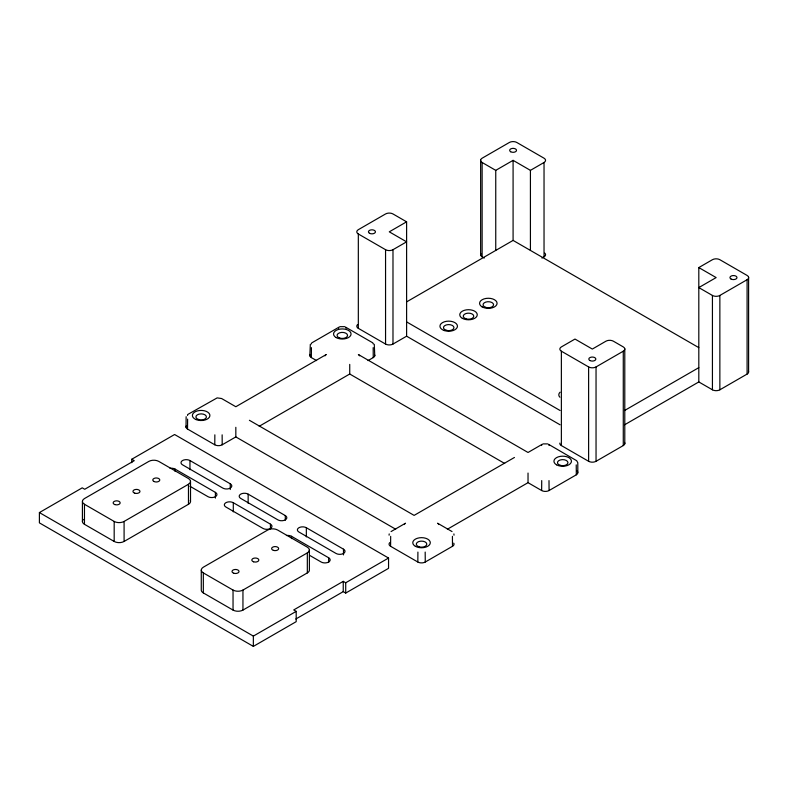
<?xml version="1.0" encoding="UTF-8"?>
<svg xmlns="http://www.w3.org/2000/svg" width="788" height="788" viewBox="0 0 788 788"><rect width="100%" height="100%" fill="white"/><g stroke="black" fill="none" stroke-linecap="round" stroke-linejoin="round"><path stroke-width="1.18" d="M338.594 328.271L338.663 327.709M541.642 445.496L541.72 444.944M187.534 415.473L187.613 414.912M311.349 343.992L311.427 343.43M214.848 434.838L214.779 444.787A5.25 3.034 0 0 0 222.206 444.787L235.829 436.916L395.684 529.221M417.906 552.073L417.827 562.021A5.25 3.034 0 0 0 425.264 562.021L452.499 546.291A5.25 3.034 0 0 0 453.74 543.149M541.72 480.591L541.642 490.53A5.25 3.034 0 0 0 549.078 490.53L576.314 474.809A5.25 3.034 0 0 0 577.043 471.047M187.613 419.118L187.534 429.056L214.779 444.787M311.427 347.636L311.349 357.575L316.589 360.599M390.671 536.352L390.592 546.291L417.827 562.021M186.135 416.685L186.027 427.254M389.193 533.919L389.085 535.19M325.011 355.841L325.877 354.738M404.254 524.542L405.121 523.439M310.334 344.287L309.842 355.772M406.608 221.822L389.272 231.83L406.608 241.837L392.985 249.697A5.25 3.034 0 0 1 385.559 249.697L358.323 233.977A5.25 3.034 0 0 1 358.323 229.682L385.559 213.962A5.25 3.034 0 0 1 392.985 213.962L406.608 221.822L406.608 336.2L560.071 424.801M482.128 162.486L495.75 170.356L513.087 160.348L530.423 170.356L544.035 162.486A5.25 3.034 0 0 0 544.035 158.201L516.8 142.47A5.25 3.034 0 0 0 509.373 142.47L482.128 158.201A5.25 3.034 0 0 0 482.128 162.486L482.128 256.849L484.226 258.06M188.017 414.321L217.153 397.891L221.605 398.521L235.829 406.736L326.252 354.521M311.831 342.839L339.195 327.04M295.825 619.013L343.243 591.64L345.715 593.068L388.553 568.335L388.553 558.042L345.715 582.775L343.243 581.347L293.717 609.942L296.19 611.37L296.19 621.663L253.352 646.396L39.4 522.868L39.4 512.574L82.238 487.841L84.72 489.269L134.246 460.684L131.763 459.246L131.763 462.684M131.763 459.246L174.601 434.513L388.553 558.042M406.608 301.883L513.087 240.409L698.808 347.636M357.585 324.577A5.25 3.034 0 0 0 358.323 328.33L385.559 344.06A5.25 3.034 0 0 0 392.985 344.06L406.608 336.2M541.947 258.06L544.035 256.849A5.25 3.034 0 0 0 544.774 253.096M368.016 360.599L373.256 357.575A5.25 3.034 0 0 0 374.763 355.092M259.203 426.278L349.734 374.014L504.675 463.472M84.464 504.281L114.181 521.439A7.003 4.048 0 0 0 124.09 521.439L188.47 484.265A7.003 4.048 0 0 0 188.47 478.552L158.752 461.394A7.003 4.048 0 0 0 148.853 461.394L84.464 498.568A7.003 4.048 0 0 0 84.464 504.281L84.464 524.306L114.181 541.455A7.003 4.048 0 0 0 124.09 541.455L188.47 504.281A7.003 4.048 0 0 0 190.282 500.38M698.808 381.944L698.808 267.575L712.431 259.705A5.25 3.034 0 0 1 719.858 259.705L747.093 275.436A5.25 3.034 0 0 1 747.093 279.72L747.093 374.083L719.858 389.804A5.25 3.034 0 0 1 712.431 389.804L698.808 381.944L624.52 424.831M561.371 351.202L588.616 366.932A5.25 3.034 0 0 0 596.043 366.932L623.278 351.202A5.25 3.034 0 0 0 623.278 346.917L613.379 341.194A5.25 3.034 0 0 0 605.942 341.194L592.33 349.064L574.994 339.057L561.371 346.917A5.25 3.034 0 0 0 561.371 351.202L561.371 445.565L588.616 461.295A5.25 3.034 0 0 0 596.043 461.295L623.278 445.565A5.25 3.034 0 0 0 624.52 442.423M698.808 267.575L716.144 277.583L698.808 287.59L712.431 295.451A5.25 3.034 0 0 0 719.858 295.451L747.093 279.72M203.334 572.906L233.041 590.064A7.003 4.048 0 0 0 242.95 590.064L307.33 552.89A7.003 4.048 0 0 0 307.33 547.177L277.622 530.019A7.003 4.048 0 0 0 267.713 530.019L203.334 567.193A7.003 4.048 0 0 0 203.334 572.906L203.334 592.921L233.041 610.079A7.003 4.048 0 0 0 242.95 610.079L307.33 572.906A7.003 4.048 0 0 0 309.389 570.049L309.389 550.034M514.446 457.464L414.114 515.391L249.402 420.29M391.075 531.555L405.495 523.222M542.252 444.265L528.029 452.479L358.353 354.521M624.52 410.538L698.808 367.651M39.4 512.574L253.352 636.103L296.19 611.37M447.367 529.24L528.029 482.67L541.642 490.53M339.992 326.665L344.612 326.665M543.05 443.9L547.67 443.9M406.608 321.898L560.071 410.499M345.41 327.04L372.783 342.839M548.468 444.265L576.688 460.724L577.791 462.723L577.821 472.327M437.596 523.222L452.016 531.555M189.957 460.537L230.263 483.802A5.25 3.034 0 0 1 230.263 488.097A5.25 3.034 0 0 1 222.837 488.097L182.53 464.821A5.25 3.034 0 0 1 182.53 460.537A5.25 3.034 0 0 1 189.957 460.537L189.957 469.687M248.151 494.135L285.295 515.579A5.25 3.034 0 0 1 285.295 519.863A5.25 3.034 0 0 1 277.869 519.863L240.724 498.42A5.25 3.034 0 0 1 240.724 494.135A5.25 3.034 0 0 1 248.151 494.135L248.151 503.286M306.345 527.733L343.489 549.177A5.25 3.034 0 0 1 343.489 553.462A5.25 3.034 0 0 1 336.062 553.462L298.918 532.018A5.25 3.034 0 0 1 298.918 527.733A5.25 3.034 0 0 1 306.345 527.733L306.345 536.884M170.031 468.328A5.25 3.034 0 0 1 175.103 469.116L215.41 492.382A5.25 3.034 0 0 1 215.41 496.676A5.25 3.034 0 0 1 207.983 496.676L189.947 486.265M270.442 524.158A5.25 3.034 0 0 1 270.442 528.443A5.25 3.034 0 0 1 263.015 528.443L225.87 506.999A5.25 3.034 0 0 1 225.87 502.714A5.25 3.034 0 0 1 233.297 502.714L270.442 524.158L270.442 528.728M286.418 535.525A5.25 3.034 0 0 1 291.491 536.303L328.635 557.756A5.25 3.034 0 0 1 328.635 562.041A5.25 3.034 0 0 1 321.209 562.041L309.526 555.304M358.727 354.738L359.604 355.841M437.97 523.439L438.837 524.542M374.28 344.287L374.763 355.772M453.898 533.919L454.006 535.19M373.177 343.43L373.256 343.992M549 444.944L549.078 445.496M345.952 327.709L346.021 328.271M576.235 464.871L576.314 474.809M452.42 536.352L452.499 546.291M373.177 347.636L373.256 357.575M549 480.591L549.078 490.53M425.185 552.073L425.264 562.021M222.137 434.838L222.206 444.787M748.6 277.238L748.6 371.601M719.858 295.451L719.858 389.804M712.431 295.451L712.431 389.804M624.785 348.72L624.785 443.762M623.278 351.202L623.278 445.565M596.043 366.932L596.043 461.295M588.616 366.932L588.616 461.295M544.035 162.486L544.035 256.849M530.423 170.356L530.423 250.417M528.029 473.046L528.029 482.67M513.087 160.348L513.087 240.409M495.75 170.356L495.75 250.417M480.631 160.003L480.631 255.046M392.985 249.697L392.985 344.06M385.559 249.697L385.559 344.06M358.323 233.977L358.323 328.33M349.734 364.391L349.734 374.014M345.715 582.775L345.715 593.068M343.489 549.177L343.489 554.89M343.243 581.347L343.243 591.64M328.635 557.756L328.635 562.327M307.33 552.89L307.33 572.906M291.491 536.303L291.491 538.598M285.295 515.579L285.295 520.149M253.352 636.103L253.352 646.396M242.95 590.064L242.95 610.079M235.829 427.303L235.829 436.916M233.297 502.714L233.297 511.865M233.041 590.064L233.041 610.079M230.263 483.802L230.263 489.525M215.41 492.382L215.41 498.105M201.275 570.049L201.275 590.064A7.003 4.048 0 0 0 203.334 592.921M190.519 481.409L190.519 501.424M188.47 484.265L188.47 504.281M175.103 469.116L175.103 471.401M124.09 521.439L124.09 541.455M114.181 521.439L114.181 541.455M82.415 501.424L82.415 521.439M311.349 357.575A5.25 3.034 0 0 1 310.108 354.433M187.534 429.056A5.25 3.034 0 0 1 186.293 425.914M390.592 546.291A5.25 3.034 0 0 1 389.863 542.528M482.128 256.849A5.25 3.034 0 0 1 480.887 253.706M748.334 370.931A5.25 3.034 0 0 1 747.093 374.083M561.371 445.565A5.25 3.034 0 0 1 559.864 443.083M559.874 397.231A8.757 5.053 0 0 1 560.091 392.178M84.464 524.306A7.003 4.048 0 0 1 83.351 519.42M198.083 419.364A5.25 3.034 0 0 0 206.387 417.216A5.25 3.034 0 0 0 199 414.143A5.25 3.034 0 0 0 198.083 419.364M339.677 338.042A5.25 3.034 0 0 0 347.557 335.412A5.25 3.034 0 0 0 339.677 332.792A5.25 3.034 0 0 0 339.677 338.042M560.071 465.284A5.25 3.034 0 0 0 567.951 462.654A5.25 3.034 0 0 0 560.071 460.025A5.25 3.034 0 0 0 560.071 465.284M418.921 546.774A5.25 3.034 0 0 0 426.8 544.144A5.25 3.034 0 0 0 418.921 541.523A5.25 3.034 0 0 0 418.921 546.774M510.654 151.739A3.438 1.99 0 0 0 516.406 150.853A3.438 1.99 0 0 0 512.2 148.42A3.438 1.99 0 0 0 510.654 151.739M369.464 233.258A3.507 2.019 0 0 0 375.324 232.352A3.507 2.019 0 0 0 371.03 229.879A3.507 2.019 0 0 0 369.464 233.258M730.998 279.011A3.507 2.019 0 0 0 736.859 278.105A3.507 2.019 0 0 0 732.564 275.623A3.507 2.019 0 0 0 730.998 279.011M589.848 360.5A3.507 2.019 0 0 0 595.708 359.594A3.507 2.019 0 0 0 591.424 357.112A3.507 2.019 0 0 0 589.848 360.5M485.694 307.369A5.26 3.034 0 0 0 493.584 304.739A5.26 3.034 0 0 0 485.694 302.109A5.26 3.034 0 0 0 485.694 307.369M465.885 318.805A5.25 3.034 0 0 0 473.765 316.185A5.25 3.034 0 0 0 465.885 313.555A5.25 3.034 0 0 0 465.885 318.805M446.077 330.241A5.25 3.034 0 0 0 453.957 327.621A5.25 3.034 0 0 0 446.077 324.991A5.25 3.034 0 0 0 446.077 330.241M482.128 306.887A8.767 5.063 0 0 0 496.785 304.621A8.767 5.063 0 0 0 486.058 298.425A8.767 5.063 0 0 0 482.128 306.887M462.32 318.322A8.757 5.053 0 0 0 476.967 316.057A8.757 5.053 0 0 0 466.25 309.871A8.757 5.053 0 0 0 462.32 318.322M444.324 330.566A8.757 5.053 0 0 0 457.454 326.193A8.757 5.053 0 0 0 444.324 321.809A8.757 5.053 0 0 0 444.324 330.566M273.387 550.359A3.507 2.019 0 0 0 278.647 548.606A3.507 2.019 0 0 0 273.387 546.852A3.507 2.019 0 0 0 273.387 550.359M253.578 561.795A3.507 2.019 0 0 0 258.838 560.041A3.507 2.019 0 0 0 253.578 558.288A3.507 2.019 0 0 0 253.578 561.795M233.77 573.231A3.507 2.019 0 0 0 239.02 571.477A3.507 2.019 0 0 0 233.77 569.724A3.507 2.019 0 0 0 233.77 573.231M153.808 481.409A3.507 2.019 0 0 0 159.659 480.503A3.507 2.019 0 0 0 155.374 478.03A3.507 2.019 0 0 0 153.808 481.409M134.718 493.17A3.507 2.019 0 0 0 139.969 491.416A3.507 2.019 0 0 0 134.718 489.663A3.507 2.019 0 0 0 134.718 493.17M114.772 504.556A3.507 2.019 0 0 0 120.16 502.951A3.507 2.019 0 0 0 115.048 501.06A3.507 2.019 0 0 0 114.772 504.556M336.112 337.559A8.757 5.053 0 0 0 350.759 335.294A8.757 5.053 0 0 0 340.042 329.098A8.757 5.053 0 0 0 336.112 337.559M196.035 419.58A8.757 5.053 0 0 0 209.864 415.985A8.757 5.053 0 0 0 197.571 410.863A8.757 5.053 0 0 0 196.035 419.58M556.505 464.802A8.757 5.053 0 0 0 571.152 462.536A8.757 5.053 0 0 0 560.426 456.341A8.757 5.053 0 0 0 556.505 464.802M415.355 546.291A8.757 5.053 0 0 0 430.002 544.025A8.757 5.053 0 0 0 419.275 537.83A8.757 5.053 0 0 0 415.355 546.291"/></g></svg>
